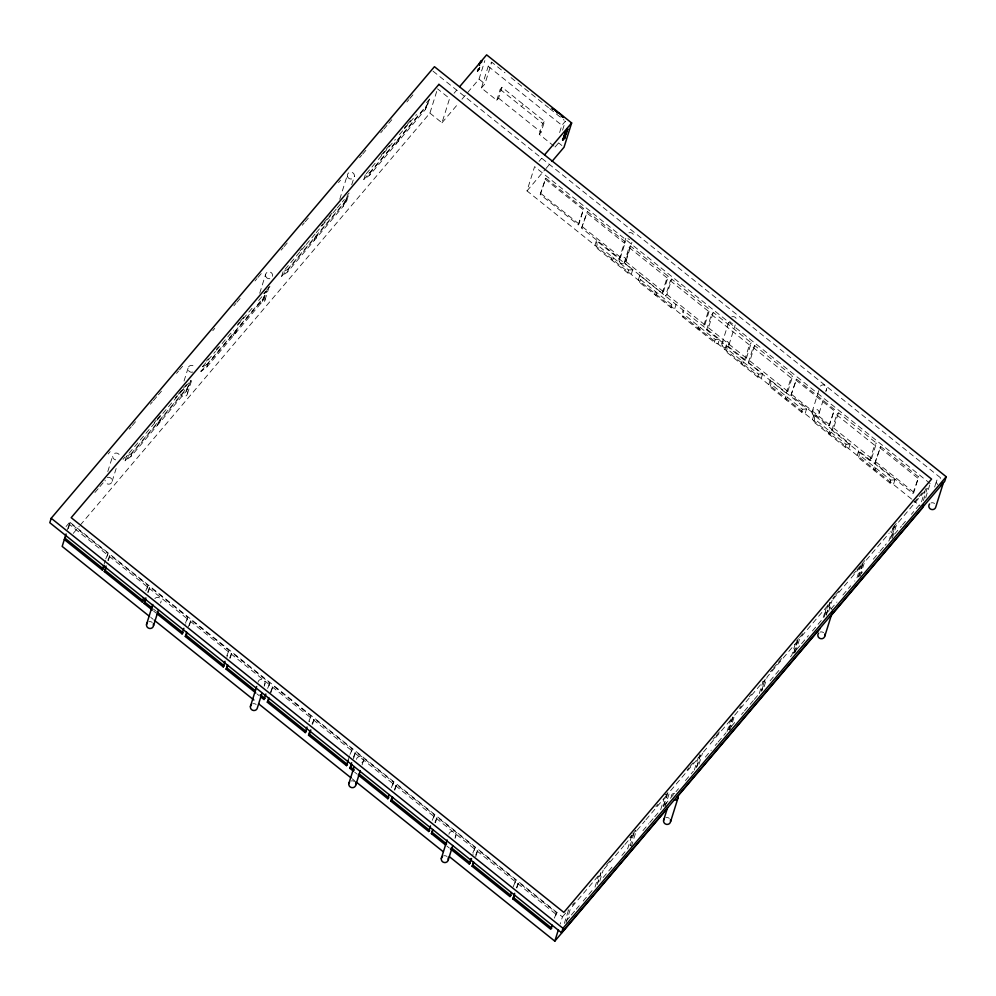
<?xml version="1.0" encoding="UTF-8"?>
<svg xmlns="http://www.w3.org/2000/svg" width="996" height="996" viewBox="0 0 996 996"><rect width="100%" height="100%" fill="white"/><g stroke="black" fill="none" stroke-linecap="round" stroke-linejoin="round"><path stroke-width="0.75" stroke-dasharray="4.98 3.74" d="M479.051 68.512L478.279 69.284L478.217 68.363M478.254 69.284L478.852 68.375M67.392 529.76L69.782 522.141L562.429 916.868L560.2 924.002M68.351 528.639L70.106 523.049L108.054 553.465L106.311 559.055M107.792 471.569L112.71 455.857M112.125 481.342L116.159 468.494M125.048 460.874L126.504 456.218L190.796 380.472L186.588 390.88L130.899 456.492L125.048 460.874L189.327 385.128M130.899 456.492L131.796 453.641L187.485 388.017L190.796 380.472M104.032 564.371L105.352 560.175M105.788 558.781L108.054 553.465M107.805 560.387L110.07 555.071L148.031 585.486L146.275 591.076M108.327 560.661L110.07 555.071M157.505 425.143L158.401 422.279M159.746 422.516L160.642 419.652M184.036 381.045L188.057 368.196M186.588 390.88L187.485 388.017M187.472 393.694L192.402 377.982M258.649 300.518L266.679 291.056L262.483 301.452L206.794 367.076L200.943 371.446L202.4 366.789L215.46 351.414M206.794 367.076L207.691 364.212L263.38 298.601L266.679 291.056M145.765 590.802L148.031 585.486M147.62 592.296L149.898 586.98L187.846 617.395L185.654 624.38M148.143 592.57L149.898 586.98M233.4 335.727L234.297 332.863M235.629 333.087L236.525 330.236M259.719 293.247L265.534 274.672M262.483 301.452L263.38 298.601M264.948 300.17L269.43 285.889M347.367 195.975L343.172 206.384L287.483 271.995L281.631 276.378L283.088 271.721M287.483 271.995L288.379 269.144L344.068 203.52L346.82 197.233M185.58 622.712L187.846 617.395M188.381 626.696L191.083 619.985L229.043 650.4L226.851 657.385M189.34 625.575L191.083 619.985M314.089 240.646L314.985 237.783M316.317 238.019L317.214 235.156M339.76 199.275L347.367 174.997M343.172 206.384L344.068 203.52M346.782 200.482L349.023 193.349M351.713 184.783L354.389 176.205M429.55 99.139L425.354 109.548L369.665 175.159L363.814 179.541L365.271 174.885L370.562 172.308L426.251 106.684L429.55 99.139L425.541 103.87M369.665 175.159L370.562 172.308M226.777 655.717L229.043 650.4M229.64 658.007L231.906 652.691L269.866 683.107L268.111 688.697M230.163 658.281L231.906 652.691M396.271 143.81L397.167 140.946M398.512 141.183L399.408 138.32M425.354 109.548L426.251 106.684M80.265 525.116L429.911 113.121L437.082 90.263M264.139 686.281L265.036 683.43M429.911 113.121L441.987 122.782L449.594 98.504L437.53 88.843M267.6 688.423L269.866 683.107M270.389 692.407L273.103 685.696L311.051 716.099L309.308 721.689M270.912 692.681L273.103 685.696M479.91 67.454L479.313 68.126L479.512 67.143M462.007 99.189L479.026 79.132L484.853 60.569M553.963 146.101L539.284 134.348L541.089 132.219L544.501 121.325L501.996 87.262L498.585 98.168L496.78 100.285L481.417 87.984L488.227 66.284L491.725 62.163L505.009 72.795M481.417 87.984L484.928 83.863L491.725 62.163M496.78 100.285L500.191 89.391L501.996 87.262M308.785 721.428L311.051 716.099M312.047 724.042L314.313 718.714L352.273 749.129L350.517 754.719M312.57 724.304L314.313 718.714M539.284 134.348L542.696 123.454L544.501 121.325M348.251 760.035L349.571 755.852M350.007 754.445L352.273 749.129M911.639 499.083L526.996 190.896L534.603 166.618L930.177 483.558M353.393 757.159L355.659 751.843L393.619 782.258L391.864 787.848M353.48 758.84L355.659 751.843M540.23 194.432L545.783 178.184L583.743 208.6L578.925 223.963L578.19 224.847L540.23 194.432L545.783 178.184M559.628 132.543L561.893 125.309L565.392 121.188L562.217 131.31M362.108 764.878L363.453 760.595M555.096 147.01L558.594 142.889L559.503 139.988M391.353 787.575L393.619 782.258M394.267 789.915L396.533 784.599L434.493 815.002L432.737 820.592M394.79 790.189L396.533 784.599M578.19 224.847L583.743 208.6M581.627 228.022L587.391 211.526L625.351 241.928L620.533 257.304L619.574 258.425L581.627 228.022L587.391 211.526M596.43 240.696L594.961 245.352L596.231 247.68L627.667 272.867L631.24 274.423L632.709 269.767L596.43 240.696L597.127 244.817L596.231 247.68M432.227 820.331L434.493 815.002M434.903 822.472L437.169 817.156L475.129 847.559L472.938 854.556M611.245 259.719L612.142 256.856M435.426 822.746L437.169 817.156M612.515 260.728L613.412 257.864M619.089 259.695L626.247 236.849M624.231 262.795L629.049 247.419L630.331 245.925L668.279 276.328L663.461 291.704L662.191 293.198L624.231 262.795L625.513 261.288L630.331 245.925M626.111 260.902L631.925 242.339M627.667 272.867L628.563 270.003L597.127 244.817M455.035 838.333L455.919 835.482M639.756 275.419L638.299 280.075L639.569 282.403L670.993 307.59L674.578 309.146L676.035 304.49L671.889 304.726L640.465 279.54L639.756 275.419L719.436 339.263L717.979 343.919L714.393 342.363L682.97 317.176L681.7 314.848L683.156 310.192L683.866 314.313L682.97 317.176M639.569 282.403L640.465 279.54M472.863 852.887L475.129 847.559M475.652 855.116L477.918 849.8L515.878 880.215L514.123 885.805M475.727 856.784L477.918 849.8M654.584 294.43L655.48 291.579M655.841 295.439L656.738 292.587M662.191 293.198L667.009 277.834L668.279 276.328M671.727 279.092L670.345 280.71L665.527 296.086L666.909 294.455L671.727 279.092L709.675 309.495L704.857 324.87L703.487 326.489L708.293 311.126L709.675 309.495M670.993 307.59L671.889 304.726M513.164 886.926L515.878 880.215M516.376 887.747L518.642 882.431L556.602 912.846L554.847 918.424M516.887 888.021L518.642 882.431M697.984 329.215L698.881 326.352M699.242 330.224L700.138 327.36M706.662 329.875L711.48 314.512L713.285 312.383L751.233 342.798L746.415 358.162L744.61 360.291L706.662 329.875L708.467 327.759L713.285 312.383M714.393 342.363L715.29 339.499L683.866 314.313M721.938 343.707L729.545 319.43M726.358 344.803L724.901 349.459L726.171 351.787L757.595 376.974L761.181 378.53L762.637 373.874L726.358 344.803L727.068 348.924L726.171 351.787M728.96 344.927L735.222 324.933M554.324 918.163L556.602 912.846M568.38 910.556L564.446 923.13L565.628 924.076M566.064 922.682L570.447 908.701L601.011 872.683L597.949 882.468M741.186 363.814L742.082 360.963M742.443 364.835L743.34 361.971M744.61 360.291L749.428 344.927L751.233 342.798M748.307 362.83L753.125 347.455L754.707 345.575L792.667 375.99L787.848 391.366L786.255 393.233L748.307 362.83L749.901 360.95L754.707 345.575M595.01 887.112L598.521 875.932M597.202 884.535L600.7 873.355M599.704 881.286L603.203 870.106M757.595 376.974L758.491 374.11L727.068 348.924M770.244 379.962L768.788 384.618L770.045 386.946L801.481 412.132L805.054 413.689L806.523 409.032L770.244 379.962L770.941 384.095L770.045 386.946M631.713 835.93L627.766 848.505L621.853 855.477M634.041 833.191L630.095 845.766L632.074 843.438M631.29 846.712L636.108 831.349L644.972 820.891M786.255 393.233L791.073 377.87L792.667 375.99M785.072 398.985L785.969 396.122M786.33 399.994L787.226 397.13M660.672 809.748L664.17 798.568M790.961 395.325L796.526 379.078L834.474 409.493L829.668 424.856L828.921 425.74L790.961 395.325L796.526 379.078M663.174 806.499L666.673 795.318L665.49 794.372M663.747 806.113L667.693 793.538M664.942 807.059L669.748 791.696L700.325 755.678L699.142 754.719M801.481 412.132L802.378 409.269L770.941 384.095M694.324 770.095L698.694 756.113M696.465 767.567L700.4 754.993M696.827 766.845L700.325 755.678M698.955 764.33L702.466 753.15M812.089 411.983L818.799 390.557M813.906 414.946L812.45 419.602L813.72 421.93L845.143 447.117L848.729 448.673L850.186 444.017L813.906 414.946L814.616 419.079L813.72 421.93M819.11 413.191L824.028 397.491M825.821 391.777L826.717 388.913M727.03 731.55L730.977 718.975M732.633 717.02L728.686 729.595L735.596 721.465M729.097 729.707L733.031 717.132L708.38 746.178M729.881 730.541L734.251 716.572M828.921 425.74L834.474 409.493M828.734 433.97L829.631 431.106M829.992 434.978L830.888 432.115M831.847 430.185L836.665 414.809L838.47 412.68L876.418 443.096L871.6 458.471L869.794 460.588L831.847 430.185L833.652 428.056L838.47 412.68M759.263 693.577L763.197 681.003M764.704 680.119L761.193 691.286L763.173 688.971M761.766 690.34L765.264 679.16M764.131 686.655L767.206 676.869L797.771 640.851L796.588 639.905M845.143 447.117L846.04 444.253L814.616 419.079M795.269 644.088L791.77 655.268L788.807 658.754M826.319 615.155L830.253 602.58L799.688 638.598L794.87 653.961L793.688 653.015L797.622 640.44M793.824 653.426L797.771 640.851M858.614 450.777L857.158 455.433L858.428 457.762L889.851 482.948L893.437 484.504L894.894 479.848L858.614 450.777L859.324 454.898L858.428 457.762M869.794 460.588L874.613 445.224L876.418 443.096M823.219 617.582L825.46 610.436M824.252 616.997L828.199 604.423M826.107 614.806L830.054 602.231M874.936 463.028L880.713 446.532L918.661 476.947L913.842 492.31L912.896 493.443L874.936 463.028L880.713 446.532M828.61 611.569L832.108 600.389M873.442 469.788L874.339 466.937M874.7 470.797L875.596 467.946M861.067 564.807L856.685 578.788L854.705 581.104M862.424 564.085L858.477 576.672L862.424 572.015M858.739 576.945L862.685 564.359L848.878 580.631M860.108 576.223L864.478 562.242L889.142 533.196M889.851 482.948L890.748 480.084L859.324 454.898M892.989 528.067L889.055 540.641L885.108 545.298M890.661 538.761L894.595 526.174M891.993 536.01L895.055 526.224L890.125 532.038M892.279 538.313L896.661 524.332L927.226 488.314L923.292 500.888M912.896 493.443L918.661 476.947M925.608 488.762L921.225 502.731L911.365 514.359M925.695 497.838L929.729 484.99M934.646 487.007L936.439 481.292M479.201 69.259L477.557 71.388L477.843 70.081L479.674 68.898L477.943 68.948M478.914 69.197L477.968 69.857L478.815 68.512M477.159 71.077L479.275 68.575M477.557 71.388L479.674 68.898M108.141 453.989L110.158 451.624M129.268 429.102L131.273 426.724M132.281 425.541L136.303 420.798M150.384 404.214L152.4 401.836M153.409 400.653L157.43 395.91M158.439 394.727L161.452 391.179M176.541 373.4L178.558 371.022M179.554 369.84L182.579 366.279M212.758 330.722L214.763 328.356M233.873 305.834L235.89 303.469M236.899 302.286L240.92 297.543M255.001 280.947L257.005 278.581M258.014 277.398L262.035 272.655M281.146 250.133L283.163 247.767M284.171 246.572L287.184 243.024M302.274 225.245L304.29 222.867M305.299 221.685L308.312 218.136M338.491 182.579L340.495 180.201M359.606 157.692L361.623 155.314M362.631 154.131L366.653 149.388M380.733 132.792L382.75 130.426M383.746 129.243L387.78 124.5M388.776 123.317L391.802 119.757M406.891 101.978L408.895 99.612M409.904 98.43L412.917 94.869M66.06 526.535L69.782 522.141M94.906 492.547L98.915 487.816M99.924 486.621L103.945 481.89M123.031 459.393L125.048 457.027M154.181 422.702L156.198 420.324M157.194 419.142L161.215 414.411M175.284 397.84L177.288 395.462M178.296 394.279L182.318 389.548M183.326 388.365L187.335 383.622M206.433 361.137L208.438 358.772M216.481 349.297L218.485 346.932M237.583 324.435L239.588 322.069M240.596 320.886L244.605 316.143M263.703 293.658L265.708 291.28M266.716 290.097L270.738 285.366M299.871 251.029L301.888 248.664M320.973 226.167L322.978 223.801M323.986 222.618L328.008 217.887M329.016 216.705L332.029 213.144M347.094 195.39L349.11 193.025M381.256 155.139L385.278 150.396M386.286 149.213L390.308 144.482M404.364 127.911L406.38 125.533M407.376 124.351L411.398 119.62M216.456 350.231L233.537 330.112M237.546 325.368L252.623 307.615M285.093 269.343L305.187 245.676M306.195 244.493L315.234 233.848M316.23 232.666L336.324 208.986M337.333 207.803L341.342 203.072M342.35 201.889L344.355 199.524M366.279 173.702L377.322 160.68M378.331 159.497L382.352 154.766M383.348 153.583L395.4 139.378M399.421 134.647L403.442 129.903M404.451 128.721L416.502 114.528M70.106 523.049L69.147 524.17L107.107 554.585M200.943 371.446L265.222 295.712M281.631 276.378L345.911 200.632M363.814 179.541L428.093 103.796M73.231 533.395L79.257 526.299M454.039 93.275L456.703 90.126M477.968 69.857L479.337 69.297M441.987 122.782L458.011 103.908M521.443 106.423L523.249 104.294M539.048 161.377L541.712 158.239M526.996 190.896L545.011 169.656M546.02 168.473L551.025 162.585M625.351 241.928L624.392 243.061L586.445 212.646M562.429 916.868L568.455 909.759M572.476 905.028L574.493 902.662M606.639 864.777L610.66 860.034M629.746 837.549L631.763 835.171M632.759 833.988L636.78 829.257M655.878 806.76L657.883 804.395M665.926 794.92L667.93 792.555M687.016 770.057L689.033 767.692M690.041 766.509L694.05 761.778M713.148 739.281L715.153 736.916M716.161 735.733L720.183 730.989M739.269 708.505L741.273 706.127M749.316 696.665L751.32 694.299M770.418 671.802L772.423 669.437M773.431 668.241L777.453 663.51M778.449 662.328L782.47 657.597M796.539 641.013L798.555 638.648M799.551 637.465L803.573 632.734M832.706 598.397L834.723 596.031M835.731 594.849L839.74 590.105M853.809 573.534L855.825 571.169M856.821 569.986L860.843 565.255M861.851 564.06L864.864 560.511M893.001 527.37L897.023 522.626M914.091 502.507L918.113 497.763M919.121 496.581L923.143 491.85M604.186 868.948L623.907 845.704M624.903 844.546L633.767 834.088M645.968 819.72L666.673 795.318M703.45 751.992L707.397 747.336M734.687 715.178L763.285 681.476M833.104 599.219L847.895 581.789M566.413 920.802L570.359 916.158M571.343 914.988L575.29 910.344M576.273 909.186L579.236 905.7M583.183 901.044L594.027 888.27M603.115 877.563L612.976 865.935M642.918 830.664L648.832 823.692M649.815 822.522L653.762 817.878M654.758 816.72L658.692 812.064M664.73 804.955L678.537 788.683M685.447 780.553L693.341 771.253M705.33 757.109L711.256 750.137M715.19 745.494L717.17 743.178M718.153 742.008L726.047 732.72M741.51 714.493L743.477 712.165M744.473 711.007L753.337 700.549M754.333 699.391L758.28 694.735M770.07 680.841L778.947 670.383M793.688 653.015L795.655 650.687M796.638 649.529L800.585 644.885M801.568 643.715L808.478 635.585M812.425 630.941L823.269 618.155M831.038 608.992L836.964 602.02M842.877 595.048L850.771 585.76M873.268 559.242L879.194 552.27M880.178 551.099L884.124 546.455M894.595 534.105L901.505 525.975M902.488 524.817L905.451 521.331M284.408 271.074L288.379 269.144M202.4 366.789L207.691 364.212M126.504 456.218L131.796 453.641M628.563 270.003L632.709 269.767M715.29 339.499L719.436 339.263M758.491 374.11L762.637 373.874M802.378 409.269L806.523 409.032M846.04 444.253L850.186 444.017M890.748 480.084L894.894 479.848M511.048 77.638L548.485 107.643M549.692 108.601L564.184 120.217M488.227 66.284L561.893 125.309M500.191 89.391L542.696 123.454M479.026 79.132L484.928 83.863M558.594 142.889L561.856 145.503M498.585 98.168L541.089 132.219M433.036 71.164L941.158 478.279M545.049 179.056L582.996 209.471M795.779 379.949L833.739 410.364M879.754 447.652L917.714 478.068M629.049 247.419L667.009 277.834M670.345 280.71L708.293 311.126M753.125 347.455L791.073 377.87M711.48 314.512L749.428 344.927M836.665 414.809L874.613 445.224M540.977 193.56L578.925 223.963M582.585 226.889L620.533 257.304M625.513 261.288L663.461 291.704M666.909 294.455L704.857 324.87M708.467 327.759L746.415 358.162M749.901 360.95L787.848 391.366M791.708 394.453L829.668 424.856M833.652 428.056L871.6 458.471M875.895 461.907L913.842 492.31M912.859 500.054L920.142 505.893M634.913 830.39L636.108 831.349M109.124 556.204L147.072 586.607M148.939 588.101L186.899 618.516M190.136 621.106L228.084 651.521M230.96 653.824L268.908 684.227M272.145 686.817L310.105 717.232M313.367 719.847L351.314 750.262M354.713 752.976L392.661 783.379M395.586 785.72L433.534 816.135M436.211 818.276L474.171 848.692M476.96 850.933L514.92 881.336M517.683 883.552L555.644 913.967M153.384 609.004L155.75 610.909M153.608 611.083L155.986 612.976M256.98 693.901L259.346 695.806M354.638 772.149L357.004 774.041M446.818 846.002L449.196 847.907M150.757 617.395L153.185 619.338M352.186 778.785L354.613 780.727M629.659 239.401A3.561 3.424 17.4 0 1 627.978 238.654M628.924 232.79A3.561 3.424 17.4 0 1 633.717 236.625M820.443 386.099A3.561 3.424 17.4 0 1 825.435 385.689A3.561 3.424 17.4 0 1 825.97 390.532M732.508 323.426A3.561 3.424 17.4 0 1 729.732 321.21M731.774 316.803A3.561 3.424 17.4 0 1 736.368 318.869M937.722 484.529A3.561 3.424 17.4 0 1 940.498 478.516M931.061 502.943A3.561 3.424 17.4 0 1 934.572 503.553M826.742 613.673A3.561 3.424 17.4 0 1 826.879 608.22A3.561 3.424 17.4 0 1 832.283 609.876M820.082 632.087A3.561 3.424 17.4 0 1 823.592 632.697M671.18 796.115A3.561 3.424 17.4 0 1 675.238 793.339M665.801 817.766A3.561 3.424 17.4 0 1 669.312 818.376M346.583 198.714A3.561 3.424 17.4 0 1 342.724 203.259M192.851 372.043A3.561 3.424 17.4 0 1 188.256 369.964A3.561 3.424 17.4 0 1 190.286 365.569A3.561 3.424 17.4 0 1 194.88 367.636M180.45 392.474A3.561 3.424 17.4 0 1 185.679 390.108A3.561 3.424 17.4 0 1 186.302 395.723A3.561 3.424 17.4 0 1 180.65 394.242M263.666 296.933A3.561 3.424 17.4 0 1 264.214 301.776A3.561 3.424 17.4 0 1 259.209 302.186M115.685 459.853A3.561 3.424 17.4 0 1 113.457 454.251A3.561 3.424 17.4 0 1 119.545 455.297M107.331 477.507A3.561 3.424 17.4 0 1 112.1 480.159A3.561 3.424 17.4 0 1 108.689 484.18A3.561 3.424 17.4 0 1 105.103 480.134M154.866 598.584A3.561 3.424 17.4 0 1 159.858 598.173A3.561 3.424 17.4 0 1 160.393 603.016M148.74 621.84A3.561 3.424 17.4 0 1 152.251 622.45M356.431 759.375A3.561 3.424 17.4 0 1 362.171 757.358A3.561 3.424 17.4 0 1 361.224 763.222M351.053 781.026A3.561 3.424 17.4 0 1 354.564 781.636M258.014 682.21A3.561 3.424 17.4 0 1 262.956 679.708A3.561 3.424 17.4 0 1 264.289 685.036M252.635 703.861A3.561 3.424 17.4 0 1 256.146 704.471M448.897 834.262A3.561 3.424 17.4 0 1 453.852 831.76A3.561 3.424 17.4 0 1 455.184 837.088M443.519 855.913A3.561 3.424 17.4 0 1 447.03 856.523M619.288 261.462A3.561 3.424 17.4 0 0 625.364 262.521A3.561 3.424 17.4 0 0 623.147 256.918A3.561 3.424 17.4 0 0 619.288 261.462M812.288 413.751A3.561 3.424 17.4 0 0 818.363 414.809A3.561 3.424 17.4 0 0 816.147 409.207A3.561 3.424 17.4 0 0 812.288 413.751M722.125 345.488A3.561 3.424 17.4 0 0 728.213 346.533A3.561 3.424 17.4 0 0 725.997 340.931A3.561 3.424 17.4 0 0 722.125 345.488M347.567 176.765A3.561 3.424 17.4 0 0 353.642 177.823A3.561 3.424 17.4 0 0 351.426 172.221A3.561 3.424 17.4 0 0 347.567 176.765M265.733 276.452A3.561 3.424 17.4 0 0 271.821 277.498A3.561 3.424 17.4 0 0 269.592 271.896A3.561 3.424 17.4 0 0 265.733 276.452"/><path stroke-width="1.49" d="M563.736 136.863L565.417 134.697L564.495 136.738L565.653 135.693L563.898 137.884L565.068 136.253M565.081 137.647L564.172 137.249L565.081 137.647L562.578 139.814L565.417 134.697M51.207 518.256L49.8 522.726L561.557 932.766L944.793 481.205L946.2 476.723L434.443 66.695L51.207 518.256L562.964 928.284L561.557 932.766M66.085 533.956L62.175 546.418L149.537 616.424M104.119 566.039L102.289 569.961L64.329 539.546L66.159 535.624M102.289 569.961L103.596 565.765M106.136 567.645L105.252 570.447L143.212 600.862L142.254 601.982L104.306 571.567L106.049 565.977M142.254 601.982L143.573 597.787M152.425 610.125L144.121 603.476L145.877 597.886M144.121 603.476L145.951 599.555M146.512 624.467L152.774 604.472M153.533 625.687L158.451 609.975M157.169 613.934L182.081 633.892L183.824 628.302M187.148 632.56L186.264 635.348L224.225 665.764L223.266 666.897L185.318 636.481L186.626 632.286M223.266 666.897L225.021 661.307M255.798 692.955L226.142 669.188L227.449 665.004M226.142 669.188L227.972 665.266M250.407 706.488L256.669 686.493M261.898 693.428L257.429 707.708A3.561 3.424 17.4 0 1 252.474 710.21A3.561 3.424 17.4 0 1 251.141 704.882M265.845 694.013L264.089 699.603L260.541 696.752M269.157 698.271L268.285 701.06L306.233 731.475L305.286 732.595L267.326 702.192L268.646 697.997M479.499 64.603L479.437 63.209M479.524 65.089L479.524 65.288M305.286 732.595L307.029 727.018M310.814 729.894L309.507 734.089L347.455 764.505L346.496 765.625L308.548 735.222L309.856 731.027M346.496 765.625L348.251 760.035M555.133 109.996L554.448 109.523L555.071 110.108M353.456 771.19L349.895 768.339L351.65 762.749M349.895 768.339L351.725 764.43M556.615 112.548L556.951 111.465M348.824 783.653L354.19 766.522M559.603 113.756L561.607 115.2L561.271 116.271M562.317 117.117L562.615 116.196L563.226 117.478M355.846 784.873L360.315 770.593M562.977 140.137L565.367 134.871M566.662 132.866L564.52 136.066L564.458 134.672L566.077 134.087L566.263 132.543M566.375 131.97L565.193 134.149L565.13 132.754L567.11 131.211L565.691 133.227L565.13 132.754M565.068 132.393L567.957 129.082M564.122 135.742L564.732 134.448L565.952 134.385M564.52 136.066L565.33 134.423M565.193 134.149L565.529 133.066M566.126 130.949C567.483 132.593 566.139 130.513 565.765 132.331L565.379 132.02M565.828 132.804L565.168 133.302L565.429 132.48L566.351 133.227M566.886 130.239L567.558 128.77M567.284 130.551L567.098 129.318M459.704 86.602L486.633 54.855L571.642 122.969L564.035 147.246L552.021 161.402M358.199 775L387.842 798.755L389.162 794.559M392.598 797.173L391.727 799.962L429.674 830.378L428.716 831.498L390.768 801.095L392.075 796.9M428.716 831.498L430.471 825.921M445.635 845.056L431.405 833.652L432.712 829.456M431.405 833.652L433.235 829.73M441.29 858.54L447.117 839.977M448.312 859.76L452.794 845.48M450.379 848.853L469.353 864.055L471.108 858.477M469.353 864.055L471.618 858.739M511.421 892.516L510.101 896.711L472.141 866.296L473.461 862.1M472.141 866.296L473.984 862.374M552.145 925.147L550.825 929.343L512.865 898.927L514.621 893.337M512.865 898.927L514.695 895.006M449.258 856.56L554.822 941.145L558.407 929.716M663.573 820.393L667.594 807.544M670.594 821.613L678.201 797.335M824.875 635.934L832.482 611.656M923.466 504.984L922.57 507.836L830.129 616.761M562.578 139.814L564.695 137.323M481.242 61.179L479.723 62.96L480.582 63.134L479.91 62.661L481.143 61.204L481.653 62.051L480.956 62.101L481.603 60.656L481.541 61.515M566.724 131.036L567.571 129.629M104.306 571.567L105.252 570.447M552.357 108.427L553.228 109.299M558.283 113.171L559.192 113.258M561.918 116.084L563.387 117.379M544.7 154.704L571.642 122.969M565.292 132.904L566.487 131.41M564.794 133.825L567.11 131.211M182.081 633.892L183.027 632.759L156.932 611.855M185.318 636.481L186.264 635.348M267.326 702.192L268.285 701.06M308.548 735.222L309.507 734.089M387.842 798.755L388.801 797.634L359.145 773.867M390.768 801.095L391.727 799.962M562.964 928.284L946.2 476.723M554.822 941.145L667.357 808.54M677.405 796.713L820.082 628.601M565.031 136.203L564.184 137.174M563.499 137.56L565.292 135.244L563.761 136.875M941.232 485.127L943.461 482.5L935.854 506.777A3.561 3.424 17.4 0 1 930.911 509.28A3.561 3.424 17.4 0 1 929.579 503.964M556.266 111.415L555.395 110.207M557.075 112.635L558.594 112.785M555.133 110.593L555.93 110.992L555.332 110.307M552.108 108.552L553.303 109.523M566.301 130.625L567.06 131.335M564.732 138.058L563.91 137.647L563.761 138.93L564.545 138.021L563.562 137.386M65.288 538.425L103.235 568.828M145.08 602.356L152.189 608.058M227.1 668.067L255.561 690.875M260.305 694.673L265.048 698.47M350.853 767.219L354.402 770.07M432.351 832.519L446.594 843.923M451.337 847.733L470.311 862.934M473.1 865.175L511.06 895.578M513.824 897.794L551.784 928.21M154.392 620.309L253.893 700.026M258.748 703.923L350.966 777.814M355.821 781.698L443.195 851.692M824.676 634.153A3.561 3.424 17.4 0 1 820.816 638.71A3.561 3.424 17.4 0 1 818.6 633.107M678.002 795.555A3.561 3.424 17.4 0 1 674.143 800.112M670.395 819.833A3.561 3.424 17.4 0 1 666.536 824.389A3.561 3.424 17.4 0 1 664.307 818.787M153.334 623.907A3.561 3.424 17.4 0 1 149.475 628.464A3.561 3.424 17.4 0 1 147.259 622.861M355.647 783.093A3.561 3.424 17.4 0 1 351.787 787.649A3.561 3.424 17.4 0 1 349.559 782.047M448.125 857.979A3.561 3.424 17.4 0 1 444.253 862.536A3.561 3.424 17.4 0 1 442.037 856.933M438.925 84.361L71.189 517.671L563.836 912.386L931.571 479.088L438.925 84.361"/></g></svg>
